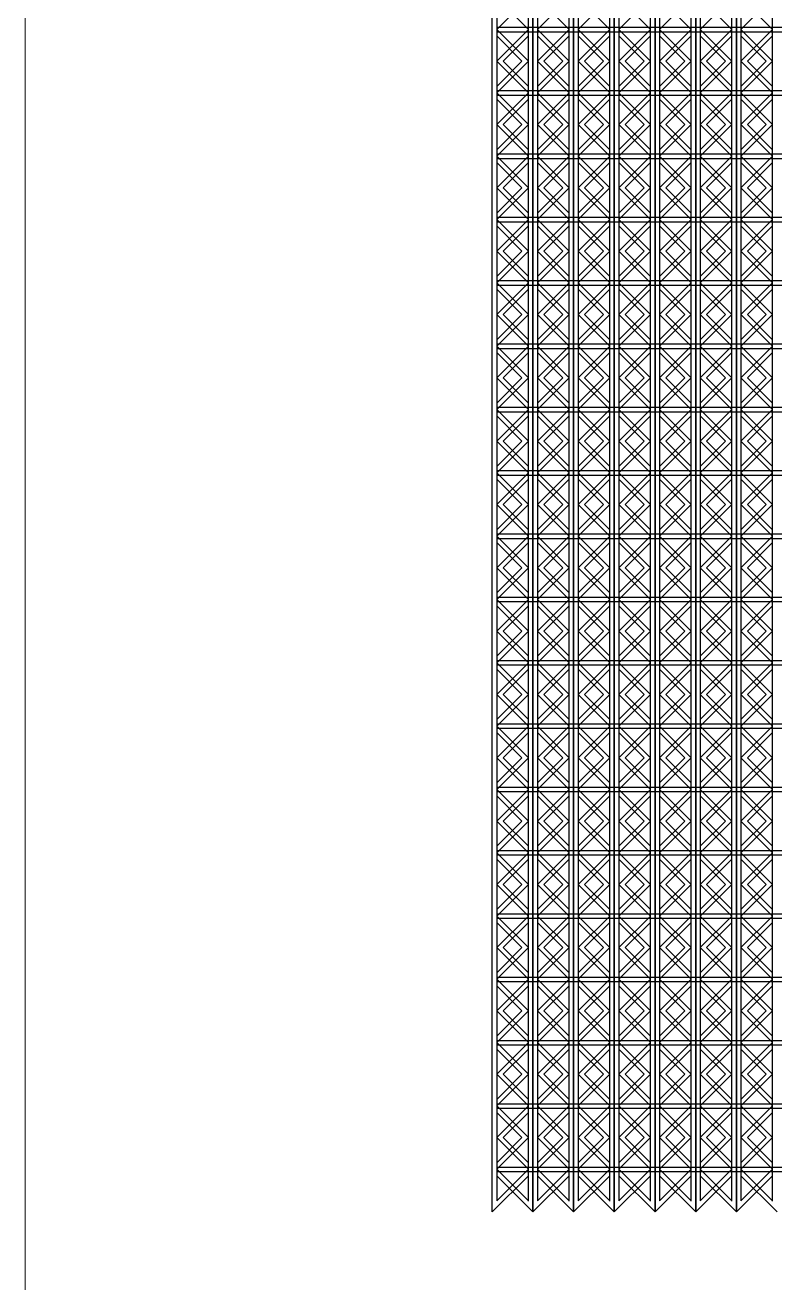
# Model space of a CAD drawing. Header units: millimetres. Extents: x 4404 to 35754, y 4815 to 12820.
# Drawn here: x 4404 to 4818, y 6615 to 7310 of the extents above; entities that cross this region are included whole.
import ezdxf

# ---------------------------------------------------------------- set-up
doc = ezdxf.new("R2010")
doc.units = ezdxf.units.MM
doc.layers.add('3d', color=220, linetype='Continuous')
doc.layers.add('naming', color=102, linetype='Continuous', lineweight=20)

msp = doc.modelspace()

# ---------------------------------------------------------------- linework, layer by layer
at = {"layer": '3d'}
for p, q in [((4661.8, 6654.49), (4661.8, 7611.56)), ((4664.3, 7605.53), (4664.3, 6660.53)), ((4681.8, 6660.47), (4681.8, 7605.53)), ((4684.3, 7611.56), (4684.3, 6654.49)), ((4684.3, 6654.49), (4684.3, 7611.56)), ((4686.8, 7605.53), (4686.8, 6660.53)), ((4704.3, 6660.47), (4704.3, 7605.53)), ((4706.8, 7611.56), (4706.8, 6654.49)), ((4706.8, 6654.49), (4706.8, 7611.56)), ((4709.3, 7605.53), (4709.3, 6660.53)), ((4726.8, 6660.47), (4726.8, 7605.53)), ((4729.3, 7611.56), (4729.3, 6654.49)), ((4729.3, 6654.49), (4729.3, 7611.56)), ((4731.8, 7605.53), (4731.8, 6660.53)), ((4749.3, 6660.47), (4749.3, 7605.53)), ((4751.8, 7611.56), (4751.8, 6654.49)), ((4751.8, 6654.49), (4751.8, 7611.56)), ((4754.3, 7605.53), (4754.3, 6660.53)), ((4771.8, 6660.47), (4771.8, 7605.53)), ((4774.3, 7611.56), (4774.3, 6654.49)), ((4774.3, 6654.49), (4774.3, 7611.56)), ((4776.8, 7605.53), (4776.8, 6660.53)), ((4794.3, 6660.47), (4794.3, 7605.53)), ((4796.8, 7611.56), (4796.8, 6654.49)), ((4796.8, 6654.49), (4796.8, 7611.56)), ((4799.3, 7605.53), (4799.3, 6660.53)), ((4816.8, 6660.47), (4816.8, 7605.53)), ((4664.3, 7309.27), (5764.3, 7309.27)), ((4664.3, 7306.77), (5764.3, 7306.77)), ((4664.3, 7274.27), (5764.3, 7274.27)), ((4664.3, 7271.77), (5764.3, 7271.77)), ((4664.3, 7239.27), (5764.3, 7239.27)), ((4664.3, 7236.77), (5764.3, 7236.77)), ((4664.3, 7204.27), (5764.3, 7204.27)), ((4664.3, 7201.77), (5764.3, 7201.77)), ((4664.3, 7169.27), (5764.3, 7169.27)), ((4664.3, 7166.77), (5764.3, 7166.77)), ((4664.3, 7134.27), (5764.3, 7134.27)), ((4664.3, 7134.27), (5764.3, 7134.27)), ((4664.3, 7131.77), (5764.3, 7131.77)), ((4664.3, 7099.27), (5764.3, 7099.27)), ((4664.3, 7099.27), (5764.3, 7099.27)), ((4664.3, 7096.77), (5764.3, 7096.77)), ((4664.3, 7064.27), (5764.3, 7064.27)), ((4664.3, 7064.27), (5764.3, 7064.27)), ((4664.3, 7061.77), (5764.3, 7061.77)), ((4664.3, 7061.77), (5764.3, 7061.77)), ((4664.3, 7029.27), (5764.3, 7029.27)), ((4664.3, 7026.77), (5764.3, 7026.77)), ((4664.3, 6994.27), (5764.3, 6994.27)), ((4664.3, 6991.77), (5764.3, 6991.77)), ((4664.3, 6959.27), (5764.3, 6959.27)), ((4664.3, 6956.77), (5764.3, 6956.77)), ((4664.3, 6924.27), (5764.3, 6924.27)), ((4664.3, 6921.77), (5764.3, 6921.77)), ((4664.3, 6889.27), (5764.3, 6889.27)), ((4664.3, 6886.77), (5764.3, 6886.77)), ((4664.3, 6854.27), (5764.3, 6854.27)), ((4664.3, 6851.77), (5764.3, 6851.77)), ((4664.3, 6819.27), (5764.3, 6819.27)), ((4664.3, 6816.77), (5764.3, 6816.77)), ((4664.3, 6784.27), (5764.3, 6784.27)), ((4664.3, 6781.77), (5764.3, 6781.77)), ((4664.3, 6749.27), (5764.3, 6749.27)), ((4664.3, 6749.27), (5764.3, 6749.27)), ((4664.3, 6746.77), (5764.3, 6746.77)), ((4664.3, 6714.27), (5764.3, 6714.27)), ((4664.3, 6714.27), (5764.3, 6714.27)), ((4664.3, 6711.77), (5764.3, 6711.77)), ((4664.3, 6679.27), (5764.3, 6679.27)), ((4664.3, 6676.77), (5764.3, 6676.77))]:
    msp.add_line(p, q, dxfattribs=at)
for points in [[(4664.3, 7325.53), (4681.8, 7308.03), (4664.3, 7290.53), (4681.8, 7273.03), (4664.3, 7255.53), (4681.8, 7238.03), (4664.3, 7220.53), (4681.8, 7203.03), (4664.3, 7185.53), (4681.8, 7168.03), (4664.3, 7150.53), (4681.8, 7133.03), (4664.3, 7115.53), (4681.8, 7098.03), (4664.3, 7080.53), (4681.8, 7063.03), (4664.3, 7045.53), (4681.8, 7028.03), (4664.3, 7010.53), (4681.8, 6993.03), (4664.3, 6975.53), (4681.8, 6958.03), (4664.3, 6940.53), (4681.8, 6923.03), (4664.3, 6905.53), (4681.8, 6888.03), (4664.3, 6870.53), (4681.8, 6853.03), (4664.3, 6835.53), (4681.8, 6818.03), (4664.3, 6800.53), (4681.8, 6783.03), (4664.3, 6765.53), (4681.8, 6748.03), (4664.3, 6730.53), (4681.8, 6713.03), (4664.3, 6695.53), (4681.8, 6678.03), (4664.3, 6660.53)], [(4681.8, 7325.53), (4664.3, 7308.03), (4681.8, 7290.53), (4664.3, 7273.03), (4681.8, 7255.53), (4664.3, 7238.03), (4681.8, 7220.53), (4664.3, 7203.03), (4681.8, 7185.53), (4664.3, 7168.03), (4681.8, 7150.53), (4664.3, 7133.03), (4681.8, 7115.53), (4664.3, 7098.03), (4681.8, 7080.53), (4664.3, 7063.03), (4681.8, 7045.53), (4664.3, 7028.03), (4681.8, 7010.53), (4664.3, 6993.03), (4681.8, 6975.53), (4664.3, 6958.03), (4681.8, 6940.53), (4664.3, 6923.03), (4681.8, 6905.53), (4664.3, 6888.03), (4681.8, 6870.53), (4664.3, 6853.03), (4681.8, 6835.53), (4664.3, 6818.03), (4681.8, 6800.53), (4664.3, 6783.03), (4681.8, 6765.53), (4664.3, 6748.03), (4681.8, 6730.53), (4664.3, 6713.03), (4681.8, 6695.53), (4664.3, 6678.03), (4681.8, 6660.53)], [(4686.8, 7325.53), (4704.3, 7308.03), (4686.8, 7290.53), (4704.3, 7273.03), (4686.8, 7255.53), (4704.3, 7238.03), (4686.8, 7220.53), (4704.3, 7203.03), (4686.8, 7185.53), (4704.3, 7168.03), (4686.8, 7150.53), (4704.3, 7133.03), (4686.8, 7115.53), (4704.3, 7098.03), (4686.8, 7080.53), (4704.3, 7063.03), (4686.8, 7045.53), (4704.3, 7028.03), (4686.8, 7010.53), (4704.3, 6993.03), (4686.8, 6975.53), (4704.3, 6958.03), (4686.8, 6940.53), (4704.3, 6923.03), (4686.8, 6905.53), (4704.3, 6888.03), (4686.8, 6870.53), (4704.3, 6853.03), (4686.8, 6835.53), (4704.3, 6818.03), (4686.8, 6800.53), (4704.3, 6783.03), (4686.8, 6765.53), (4704.3, 6748.03), (4686.8, 6730.53), (4704.3, 6713.03), (4686.8, 6695.53), (4704.3, 6678.03), (4686.8, 6660.53)], [(4704.3, 7325.53), (4686.8, 7308.03), (4704.3, 7290.53), (4686.8, 7273.03), (4704.3, 7255.53), (4686.8, 7238.03), (4704.3, 7220.53), (4686.8, 7203.03), (4704.3, 7185.53), (4686.8, 7168.03), (4704.3, 7150.53), (4686.8, 7133.03), (4704.3, 7115.53), (4686.8, 7098.03), (4704.3, 7080.53), (4686.8, 7063.03), (4704.3, 7045.53), (4686.8, 7028.03), (4704.3, 7010.53), (4686.8, 6993.03), (4704.3, 6975.53), (4686.8, 6958.03), (4704.3, 6940.53), (4686.8, 6923.03), (4704.3, 6905.53), (4686.8, 6888.03), (4704.3, 6870.53), (4686.8, 6853.03), (4704.3, 6835.53), (4686.8, 6818.03), (4704.3, 6800.53), (4686.8, 6783.03), (4704.3, 6765.53), (4686.8, 6748.03), (4704.3, 6730.53), (4686.8, 6713.03), (4704.3, 6695.53), (4686.8, 6678.03), (4704.3, 6660.53)], [(4709.3, 7325.53), (4726.8, 7308.03), (4709.3, 7290.53), (4726.8, 7273.03), (4709.3, 7255.53), (4726.8, 7238.03), (4709.3, 7220.53), (4726.8, 7203.03), (4709.3, 7185.53), (4726.8, 7168.03), (4709.3, 7150.53), (4726.8, 7133.03), (4709.3, 7115.53), (4726.8, 7098.03), (4709.3, 7080.53), (4726.8, 7063.03), (4709.3, 7045.53), (4726.8, 7028.03), (4709.3, 7010.53), (4726.8, 6993.03), (4709.3, 6975.53), (4726.8, 6958.03), (4709.3, 6940.53), (4726.8, 6923.03), (4709.3, 6905.53), (4726.8, 6888.03), (4709.3, 6870.53), (4726.8, 6853.03), (4709.3, 6835.53), (4726.8, 6818.03), (4709.3, 6800.53), (4726.8, 6783.03), (4709.3, 6765.53), (4726.8, 6748.03), (4709.3, 6730.53), (4726.8, 6713.03), (4709.3, 6695.53), (4726.8, 6678.03), (4709.3, 6660.53)], [(4726.8, 7325.53), (4709.3, 7308.03), (4726.8, 7290.53), (4709.3, 7273.03), (4726.8, 7255.53), (4709.3, 7238.03), (4726.8, 7220.53), (4709.3, 7203.03), (4726.8, 7185.53), (4709.3, 7168.03), (4726.8, 7150.53), (4709.3, 7133.03), (4726.8, 7115.53), (4709.3, 7098.03), (4726.8, 7080.53), (4709.3, 7063.03), (4726.8, 7045.53), (4709.3, 7028.03), (4726.8, 7010.53), (4709.3, 6993.03), (4726.8, 6975.53), (4709.3, 6958.03), (4726.8, 6940.53), (4709.3, 6923.03), (4726.8, 6905.53), (4709.3, 6888.03), (4726.8, 6870.53), (4709.3, 6853.03), (4726.8, 6835.53), (4709.3, 6818.03), (4726.8, 6800.53), (4709.3, 6783.03), (4726.8, 6765.53), (4709.3, 6748.03), (4726.8, 6730.53), (4709.3, 6713.03), (4726.8, 6695.53), (4709.3, 6678.03), (4726.8, 6660.53)], [(4731.8, 7325.53), (4749.3, 7308.03), (4731.8, 7290.53), (4749.3, 7273.03), (4731.8, 7255.53), (4749.3, 7238.03), (4731.8, 7220.53), (4749.3, 7203.03), (4731.8, 7185.53), (4749.3, 7168.03), (4731.8, 7150.53), (4749.3, 7133.03), (4731.8, 7115.53), (4749.3, 7098.03), (4731.8, 7080.53), (4749.3, 7063.03), (4731.8, 7045.53), (4749.3, 7028.03), (4731.8, 7010.53), (4749.3, 6993.03), (4731.8, 6975.53), (4749.3, 6958.03), (4731.8, 6940.53), (4749.3, 6923.03), (4731.8, 6905.53), (4749.3, 6888.03), (4731.8, 6870.53), (4749.3, 6853.03), (4731.8, 6835.53), (4749.3, 6818.03), (4731.8, 6800.53), (4749.3, 6783.03), (4731.8, 6765.53), (4749.3, 6748.03), (4731.8, 6730.53), (4749.3, 6713.03), (4731.8, 6695.53), (4749.3, 6678.03), (4731.8, 6660.53)], [(4749.3, 7325.53), (4731.8, 7308.03), (4749.3, 7290.53), (4731.8, 7273.03), (4749.3, 7255.53), (4731.8, 7238.03), (4749.3, 7220.53), (4731.8, 7203.03), (4749.3, 7185.53), (4731.8, 7168.03), (4749.3, 7150.53), (4731.8, 7133.03), (4749.3, 7115.53), (4731.8, 7098.03), (4749.3, 7080.53), (4731.8, 7063.03), (4749.3, 7045.53), (4731.8, 7028.03), (4749.3, 7010.53), (4731.8, 6993.03), (4749.3, 6975.53), (4731.8, 6958.03), (4749.3, 6940.53), (4731.8, 6923.03), (4749.3, 6905.53), (4731.8, 6888.03), (4749.3, 6870.53), (4731.8, 6853.03), (4749.3, 6835.53), (4731.8, 6818.03), (4749.3, 6800.53), (4731.8, 6783.03), (4749.3, 6765.53), (4731.8, 6748.03), (4749.3, 6730.53), (4731.8, 6713.03), (4749.3, 6695.53), (4731.8, 6678.03), (4749.3, 6660.53)], [(4754.3, 7325.53), (4771.8, 7308.03), (4754.3, 7290.53), (4771.8, 7273.03), (4754.3, 7255.53), (4771.8, 7238.03), (4754.3, 7220.53), (4771.8, 7203.03), (4754.3, 7185.53), (4771.8, 7168.03), (4754.3, 7150.53), (4771.8, 7133.03), (4754.3, 7115.53), (4771.8, 7098.03), (4754.3, 7080.53), (4771.8, 7063.03), (4754.3, 7045.53), (4771.8, 7028.03), (4754.3, 7010.53), (4771.8, 6993.03), (4754.3, 6975.53), (4771.8, 6958.03), (4754.3, 6940.53), (4771.8, 6923.03), (4754.3, 6905.53), (4771.8, 6888.03), (4754.3, 6870.53), (4771.8, 6853.03), (4754.3, 6835.53), (4771.8, 6818.03), (4754.3, 6800.53), (4771.8, 6783.03), (4754.3, 6765.53), (4771.8, 6748.03), (4754.3, 6730.53), (4771.8, 6713.03), (4754.3, 6695.53), (4771.8, 6678.03), (4754.3, 6660.53)], [(4771.8, 7325.53), (4754.3, 7308.03), (4771.8, 7290.53), (4754.3, 7273.03), (4771.8, 7255.53), (4754.3, 7238.03), (4771.8, 7220.53), (4754.3, 7203.03), (4771.8, 7185.53), (4754.3, 7168.03), (4771.8, 7150.53), (4754.3, 7133.03), (4771.8, 7115.53), (4754.3, 7098.03), (4771.8, 7080.53), (4754.3, 7063.03), (4771.8, 7045.53), (4754.3, 7028.03), (4771.8, 7010.53), (4754.3, 6993.03), (4771.8, 6975.53), (4754.3, 6958.03), (4771.8, 6940.53), (4754.3, 6923.03), (4771.8, 6905.53), (4754.3, 6888.03), (4771.8, 6870.53), (4754.3, 6853.03), (4771.8, 6835.53), (4754.3, 6818.03), (4771.8, 6800.53), (4754.3, 6783.03), (4771.8, 6765.53), (4754.3, 6748.03), (4771.8, 6730.53), (4754.3, 6713.03), (4771.8, 6695.53), (4754.3, 6678.03), (4771.8, 6660.53)], [(4776.8, 7325.53), (4794.3, 7308.03), (4776.8, 7290.53), (4794.3, 7273.03), (4776.8, 7255.53), (4794.3, 7238.03), (4776.8, 7220.53), (4794.3, 7203.03), (4776.8, 7185.53), (4794.3, 7168.03), (4776.8, 7150.53), (4794.3, 7133.03), (4776.8, 7115.53), (4794.3, 7098.03), (4776.8, 7080.53), (4794.3, 7063.03), (4776.8, 7045.53), (4794.3, 7028.03), (4776.8, 7010.53), (4794.3, 6993.03), (4776.8, 6975.53), (4794.3, 6958.03), (4776.8, 6940.53), (4794.3, 6923.03), (4776.8, 6905.53), (4794.3, 6888.03), (4776.8, 6870.53), (4794.3, 6853.03), (4776.8, 6835.53), (4794.3, 6818.03), (4776.8, 6800.53), (4794.3, 6783.03), (4776.8, 6765.53), (4794.3, 6748.03), (4776.8, 6730.53), (4794.3, 6713.03), (4776.8, 6695.53), (4794.3, 6678.03), (4776.8, 6660.53)], [(4794.3, 7325.53), (4776.8, 7308.03), (4794.3, 7290.53), (4776.8, 7273.03), (4794.3, 7255.53), (4776.8, 7238.03), (4794.3, 7220.53), (4776.8, 7203.03), (4794.3, 7185.53), (4776.8, 7168.03), (4794.3, 7150.53), (4776.8, 7133.03), (4794.3, 7115.53), (4776.8, 7098.03), (4794.3, 7080.53), (4776.8, 7063.03), (4794.3, 7045.53), (4776.8, 7028.03), (4794.3, 7010.53), (4776.8, 6993.03), (4794.3, 6975.53), (4776.8, 6958.03), (4794.3, 6940.53), (4776.8, 6923.03), (4794.3, 6905.53), (4776.8, 6888.03), (4794.3, 6870.53), (4776.8, 6853.03), (4794.3, 6835.53), (4776.8, 6818.03), (4794.3, 6800.53), (4776.8, 6783.03), (4794.3, 6765.53), (4776.8, 6748.03), (4794.3, 6730.53), (4776.8, 6713.03), (4794.3, 6695.53), (4776.8, 6678.03), (4794.3, 6660.53)], [(4799.3, 7325.53), (4816.8, 7308.03), (4799.3, 7290.53), (4816.8, 7273.03), (4799.3, 7255.53), (4816.8, 7238.03), (4799.3, 7220.53), (4816.8, 7203.03), (4799.3, 7185.53), (4816.8, 7168.03), (4799.3, 7150.53), (4816.8, 7133.03), (4799.3, 7115.53), (4816.8, 7098.03), (4799.3, 7080.53), (4816.8, 7063.03), (4799.3, 7045.53), (4816.8, 7028.03), (4799.3, 7010.53), (4816.8, 6993.03), (4799.3, 6975.53), (4816.8, 6958.03), (4799.3, 6940.53), (4816.8, 6923.03), (4799.3, 6905.53), (4816.8, 6888.03), (4799.3, 6870.53), (4816.8, 6853.03), (4799.3, 6835.53), (4816.8, 6818.03), (4799.3, 6800.53), (4816.8, 6783.03), (4799.3, 6765.53), (4816.8, 6748.03), (4799.3, 6730.53), (4816.8, 6713.03), (4799.3, 6695.53), (4816.8, 6678.03), (4799.3, 6660.53)], [(4816.8, 7325.53), (4799.3, 7308.03), (4816.8, 7290.53), (4799.3, 7273.03), (4816.8, 7255.53), (4799.3, 7238.03), (4816.8, 7220.53), (4799.3, 7203.03), (4816.8, 7185.53), (4799.3, 7168.03), (4816.8, 7150.53), (4799.3, 7133.03), (4816.8, 7115.53), (4799.3, 7098.03), (4816.8, 7080.53), (4799.3, 7063.03), (4816.8, 7045.53), (4799.3, 7028.03), (4816.8, 7010.53), (4799.3, 6993.03), (4816.8, 6975.53), (4799.3, 6958.03), (4816.8, 6940.53), (4799.3, 6923.03), (4816.8, 6905.53), (4799.3, 6888.03), (4816.8, 6870.53), (4799.3, 6853.03), (4816.8, 6835.53), (4799.3, 6818.03), (4816.8, 6800.53), (4799.3, 6783.03), (4816.8, 6765.53), (4799.3, 6748.03), (4816.8, 6730.53), (4799.3, 6713.03), (4816.8, 6695.53), (4799.3, 6678.03), (4816.8, 6660.53)], [(4664.3, 7304.49), (4678.26, 7290.53), (4664.3, 7276.56)], [(4681.8, 7304.49), (4667.84, 7290.53), (4681.8, 7276.56)], [(4686.8, 7304.49), (4700.76, 7290.53), (4686.8, 7276.56)], [(4704.3, 7304.49), (4690.34, 7290.53), (4704.3, 7276.56)], [(4709.3, 7304.49), (4723.26, 7290.53), (4709.3, 7276.56)], [(4726.8, 7304.49), (4712.84, 7290.53), (4726.8, 7276.56)], [(4731.8, 7304.49), (4745.76, 7290.53), (4731.8, 7276.56)], [(4749.3, 7304.49), (4735.34, 7290.53), (4749.3, 7276.56)], [(4754.3, 7304.49), (4768.26, 7290.53), (4754.3, 7276.56)], [(4771.8, 7304.49), (4757.84, 7290.53), (4771.8, 7276.56)], [(4776.8, 7304.49), (4790.76, 7290.53), (4776.8, 7276.56)], [(4794.3, 7304.49), (4780.34, 7290.53), (4794.3, 7276.56)], [(4799.3, 7304.49), (4813.26, 7290.53), (4799.3, 7276.56)], [(4816.8, 7304.49), (4802.84, 7290.53), (4816.8, 7276.56)], [(4664.3, 7269.49), (4678.26, 7255.53), (4664.3, 7241.56)], [(4681.8, 7269.49), (4667.84, 7255.53), (4681.8, 7241.56)], [(4686.8, 7269.49), (4700.76, 7255.53), (4686.8, 7241.56)], [(4704.3, 7269.49), (4690.34, 7255.53), (4704.3, 7241.56)], [(4709.3, 7269.49), (4723.26, 7255.53), (4709.3, 7241.56)], [(4726.8, 7269.49), (4712.84, 7255.53), (4726.8, 7241.56)], [(4731.8, 7269.49), (4745.76, 7255.53), (4731.8, 7241.56)], [(4749.3, 7269.49), (4735.34, 7255.53), (4749.3, 7241.56)], [(4754.3, 7269.49), (4768.26, 7255.53), (4754.3, 7241.56)], [(4771.8, 7269.49), (4757.84, 7255.53), (4771.8, 7241.56)], [(4776.8, 7269.49), (4790.76, 7255.53), (4776.8, 7241.56)], [(4794.3, 7269.49), (4780.34, 7255.53), (4794.3, 7241.56)], [(4799.3, 7269.49), (4813.26, 7255.53), (4799.3, 7241.56)], [(4816.8, 7269.49), (4802.84, 7255.53), (4816.8, 7241.56)], [(4664.3, 7234.49), (4678.26, 7220.53), (4664.3, 7206.56)], [(4681.8, 7234.49), (4667.84, 7220.53), (4681.8, 7206.56)], [(4686.8, 7234.49), (4700.76, 7220.53), (4686.8, 7206.56)], [(4704.3, 7234.49), (4690.34, 7220.53), (4704.3, 7206.56)], [(4709.3, 7234.49), (4723.26, 7220.53), (4709.3, 7206.56)], [(4726.8, 7234.49), (4712.84, 7220.53), (4726.8, 7206.56)], [(4731.8, 7234.49), (4745.76, 7220.53), (4731.8, 7206.56)], [(4749.3, 7234.49), (4735.34, 7220.53), (4749.3, 7206.56)], [(4754.3, 7234.49), (4768.26, 7220.53), (4754.3, 7206.56)], [(4771.8, 7234.49), (4757.84, 7220.53), (4771.8, 7206.56)], [(4776.8, 7234.49), (4790.76, 7220.53), (4776.8, 7206.56)], [(4794.3, 7234.49), (4780.34, 7220.53), (4794.3, 7206.56)], [(4799.3, 7234.49), (4813.26, 7220.53), (4799.3, 7206.56)], [(4816.8, 7234.49), (4802.84, 7220.53), (4816.8, 7206.56)], [(4664.3, 7199.49), (4678.26, 7185.53), (4664.3, 7171.56)], [(4681.8, 7199.49), (4667.84, 7185.53), (4681.8, 7171.56)], [(4686.8, 7199.49), (4700.76, 7185.53), (4686.8, 7171.56)], [(4704.3, 7199.49), (4690.34, 7185.53), (4704.3, 7171.56)], [(4709.3, 7199.49), (4723.26, 7185.53), (4709.3, 7171.56)], [(4726.8, 7199.49), (4712.84, 7185.53), (4726.8, 7171.56)], [(4731.8, 7199.49), (4745.76, 7185.53), (4731.8, 7171.56)], [(4749.3, 7199.49), (4735.34, 7185.53), (4749.3, 7171.56)], [(4754.3, 7199.49), (4768.26, 7185.53), (4754.3, 7171.56)], [(4771.8, 7199.49), (4757.84, 7185.53), (4771.8, 7171.56)], [(4776.8, 7199.49), (4790.76, 7185.53), (4776.8, 7171.56)], [(4794.3, 7199.49), (4780.34, 7185.53), (4794.3, 7171.56)], [(4799.3, 7199.49), (4813.26, 7185.53), (4799.3, 7171.56)], [(4816.8, 7199.49), (4802.84, 7185.53), (4816.8, 7171.56)], [(4664.3, 7164.49), (4678.26, 7150.53), (4664.3, 7136.56)], [(4681.8, 7164.49), (4667.84, 7150.53), (4681.8, 7136.56)], [(4686.8, 7164.49), (4700.76, 7150.53), (4686.8, 7136.56)], [(4704.3, 7164.49), (4690.34, 7150.53), (4704.3, 7136.56)], [(4709.3, 7164.49), (4723.26, 7150.53), (4709.3, 7136.56)], [(4726.8, 7164.49), (4712.84, 7150.53), (4726.8, 7136.56)], [(4731.8, 7164.49), (4745.76, 7150.53), (4731.8, 7136.56)], [(4749.3, 7164.49), (4735.34, 7150.53), (4749.3, 7136.56)], [(4754.3, 7164.49), (4768.26, 7150.53), (4754.3, 7136.56)], [(4771.8, 7164.49), (4757.84, 7150.53), (4771.8, 7136.56)], [(4776.8, 7164.49), (4790.76, 7150.53), (4776.8, 7136.56)], [(4794.3, 7164.49), (4780.34, 7150.53), (4794.3, 7136.56)], [(4799.3, 7164.49), (4813.26, 7150.53), (4799.3, 7136.56)], [(4816.8, 7164.49), (4802.84, 7150.53), (4816.8, 7136.56)], [(4664.3, 7129.49), (4678.26, 7115.53), (4664.3, 7101.56)], [(4681.8, 7129.49), (4667.84, 7115.53), (4681.8, 7101.56)], [(4686.8, 7129.49), (4700.76, 7115.53), (4686.8, 7101.56)], [(4704.3, 7129.49), (4690.34, 7115.53), (4704.3, 7101.56)], [(4709.3, 7129.49), (4723.26, 7115.53), (4709.3, 7101.56)], [(4726.8, 7129.49), (4712.84, 7115.53), (4726.8, 7101.56)], [(4731.8, 7129.49), (4745.76, 7115.53), (4731.8, 7101.56)], [(4749.3, 7129.49), (4735.34, 7115.53), (4749.3, 7101.56)], [(4754.3, 7129.49), (4768.26, 7115.53), (4754.3, 7101.56)], [(4771.8, 7129.49), (4757.84, 7115.53), (4771.8, 7101.56)], [(4776.8, 7129.49), (4790.76, 7115.53), (4776.8, 7101.56)], [(4794.3, 7129.49), (4780.34, 7115.53), (4794.3, 7101.56)], [(4799.3, 7129.49), (4813.26, 7115.53), (4799.3, 7101.56)], [(4816.8, 7129.49), (4802.84, 7115.53), (4816.8, 7101.56)], [(4664.3, 7094.49), (4678.26, 7080.53), (4664.3, 7066.56)], [(4681.8, 7094.49), (4667.84, 7080.53), (4681.8, 7066.56)], [(4686.8, 7094.49), (4700.76, 7080.53), (4686.8, 7066.56)], [(4704.3, 7094.49), (4690.34, 7080.53), (4704.3, 7066.56)], [(4709.3, 7094.49), (4723.26, 7080.53), (4709.3, 7066.56)], [(4726.8, 7094.49), (4712.84, 7080.53), (4726.8, 7066.56)], [(4731.8, 7094.49), (4745.76, 7080.53), (4731.8, 7066.56)], [(4749.3, 7094.49), (4735.34, 7080.53), (4749.3, 7066.56)], [(4754.3, 7094.49), (4768.26, 7080.53), (4754.3, 7066.56)], [(4771.8, 7094.49), (4757.84, 7080.53), (4771.8, 7066.56)], [(4776.8, 7094.49), (4790.76, 7080.53), (4776.8, 7066.56)], [(4794.3, 7094.49), (4780.34, 7080.53), (4794.3, 7066.56)], [(4799.3, 7094.49), (4813.26, 7080.53), (4799.3, 7066.56)], [(4816.8, 7094.49), (4802.84, 7080.53), (4816.8, 7066.56)], [(4664.3, 7059.49), (4678.26, 7045.53), (4664.3, 7031.56)], [(4681.8, 7059.49), (4667.84, 7045.53), (4681.8, 7031.56)], [(4686.8, 7059.49), (4700.76, 7045.53), (4686.8, 7031.56)], [(4704.3, 7059.49), (4690.34, 7045.53), (4704.3, 7031.56)], [(4709.3, 7059.49), (4723.26, 7045.53), (4709.3, 7031.56)], [(4726.8, 7059.49), (4712.84, 7045.53), (4726.8, 7031.56)], [(4731.8, 7059.49), (4745.76, 7045.53), (4731.8, 7031.56)], [(4749.3, 7059.49), (4735.34, 7045.53), (4749.3, 7031.56)], [(4754.3, 7059.49), (4768.26, 7045.53), (4754.3, 7031.56)], [(4771.8, 7059.49), (4757.84, 7045.53), (4771.8, 7031.56)], [(4776.8, 7059.49), (4790.76, 7045.53), (4776.8, 7031.56)], [(4794.3, 7059.49), (4780.34, 7045.53), (4794.3, 7031.56)], [(4799.3, 7059.49), (4813.26, 7045.53), (4799.3, 7031.56)], [(4816.8, 7059.49), (4802.84, 7045.53), (4816.8, 7031.56)], [(4664.3, 7024.49), (4678.26, 7010.53), (4664.3, 6996.56)], [(4681.8, 7024.49), (4667.84, 7010.53), (4681.8, 6996.56)], [(4686.8, 7024.49), (4700.76, 7010.53), (4686.8, 6996.56)], [(4704.3, 7024.49), (4690.34, 7010.53), (4704.3, 6996.56)], [(4709.3, 7024.49), (4723.26, 7010.53), (4709.3, 6996.56)], [(4726.8, 7024.49), (4712.84, 7010.53), (4726.8, 6996.56)], [(4731.8, 7024.49), (4745.76, 7010.53), (4731.8, 6996.56)], [(4749.3, 7024.49), (4735.34, 7010.53), (4749.3, 6996.56)], [(4754.3, 7024.49), (4768.26, 7010.53), (4754.3, 6996.56)], [(4771.8, 7024.49), (4757.84, 7010.53), (4771.8, 6996.56)], [(4776.8, 7024.49), (4790.76, 7010.53), (4776.8, 6996.56)], [(4794.3, 7024.49), (4780.34, 7010.53), (4794.3, 6996.56)], [(4799.3, 7024.49), (4813.26, 7010.53), (4799.3, 6996.56)], [(4816.8, 7024.49), (4802.84, 7010.53), (4816.8, 6996.56)], [(4664.3, 6989.49), (4678.26, 6975.53), (4664.3, 6961.56)], [(4681.8, 6989.49), (4667.84, 6975.53), (4681.8, 6961.56)], [(4686.8, 6989.49), (4700.76, 6975.53), (4686.8, 6961.56)], [(4704.3, 6989.49), (4690.34, 6975.53), (4704.3, 6961.56)], [(4709.3, 6989.49), (4723.26, 6975.53), (4709.3, 6961.56)], [(4726.8, 6989.49), (4712.84, 6975.53), (4726.8, 6961.56)], [(4731.8, 6989.49), (4745.76, 6975.53), (4731.8, 6961.56)], [(4749.3, 6989.49), (4735.34, 6975.53), (4749.3, 6961.56)], [(4754.3, 6989.49), (4768.26, 6975.53), (4754.3, 6961.56)], [(4771.8, 6989.49), (4757.84, 6975.53), (4771.8, 6961.56)], [(4776.8, 6989.49), (4790.76, 6975.53), (4776.8, 6961.56)], [(4794.3, 6989.49), (4780.34, 6975.53), (4794.3, 6961.56)], [(4799.3, 6989.49), (4813.26, 6975.53), (4799.3, 6961.56)], [(4816.8, 6989.49), (4802.84, 6975.53), (4816.8, 6961.56)], [(4664.3, 6954.49), (4678.26, 6940.53), (4664.3, 6926.56)], [(4681.8, 6954.49), (4667.84, 6940.53), (4681.8, 6926.56)], [(4686.8, 6954.49), (4700.76, 6940.53), (4686.8, 6926.56)], [(4704.3, 6954.49), (4690.34, 6940.53), (4704.3, 6926.56)], [(4709.3, 6954.49), (4723.26, 6940.53), (4709.3, 6926.56)], [(4726.8, 6954.49), (4712.84, 6940.53), (4726.8, 6926.56)], [(4731.8, 6954.49), (4745.76, 6940.53), (4731.8, 6926.56)], [(4749.3, 6954.49), (4735.34, 6940.53), (4749.3, 6926.56)], [(4754.3, 6954.49), (4768.26, 6940.53), (4754.3, 6926.56)], [(4771.8, 6954.49), (4757.84, 6940.53), (4771.8, 6926.56)], [(4776.8, 6954.49), (4790.76, 6940.53), (4776.8, 6926.56)], [(4794.3, 6954.49), (4780.34, 6940.53), (4794.3, 6926.56)], [(4799.3, 6954.49), (4813.26, 6940.53), (4799.3, 6926.56)], [(4816.8, 6954.49), (4802.84, 6940.53), (4816.8, 6926.56)], [(4664.3, 6919.49), (4678.26, 6905.53), (4664.3, 6891.56)], [(4681.8, 6919.49), (4667.84, 6905.53), (4681.8, 6891.56)], [(4686.8, 6919.49), (4700.76, 6905.53), (4686.8, 6891.56)], [(4704.3, 6919.49), (4690.34, 6905.53), (4704.3, 6891.56)], [(4709.3, 6919.49), (4723.26, 6905.53), (4709.3, 6891.56)], [(4726.8, 6919.49), (4712.84, 6905.53), (4726.8, 6891.56)], [(4731.8, 6919.49), (4745.76, 6905.53), (4731.8, 6891.56)], [(4749.3, 6919.49), (4735.34, 6905.53), (4749.3, 6891.56)], [(4754.3, 6919.49), (4768.26, 6905.53), (4754.3, 6891.56)], [(4771.8, 6919.49), (4757.84, 6905.53), (4771.8, 6891.56)], [(4776.8, 6919.49), (4790.76, 6905.53), (4776.8, 6891.56)], [(4794.3, 6919.49), (4780.34, 6905.53), (4794.3, 6891.56)], [(4799.3, 6919.49), (4813.26, 6905.53), (4799.3, 6891.56)], [(4816.8, 6919.49), (4802.84, 6905.53), (4816.8, 6891.56)], [(4664.3, 6884.49), (4678.26, 6870.53), (4664.3, 6856.56)], [(4681.8, 6884.49), (4667.84, 6870.53), (4681.8, 6856.56)], [(4686.8, 6884.49), (4700.76, 6870.53), (4686.8, 6856.56)], [(4704.3, 6884.49), (4690.34, 6870.53), (4704.3, 6856.56)], [(4709.3, 6884.49), (4723.26, 6870.53), (4709.3, 6856.56)], [(4726.8, 6884.49), (4712.84, 6870.53), (4726.8, 6856.56)], [(4731.8, 6884.49), (4745.76, 6870.53), (4731.8, 6856.56)], [(4749.3, 6884.49), (4735.34, 6870.53), (4749.3, 6856.56)], [(4754.3, 6884.49), (4768.26, 6870.53), (4754.3, 6856.56)], [(4771.8, 6884.49), (4757.84, 6870.53), (4771.8, 6856.56)], [(4776.8, 6884.49), (4790.76, 6870.53), (4776.8, 6856.56)], [(4794.3, 6884.49), (4780.34, 6870.53), (4794.3, 6856.56)], [(4799.3, 6884.49), (4813.26, 6870.53), (4799.3, 6856.56)], [(4816.8, 6884.49), (4802.84, 6870.53), (4816.8, 6856.56)], [(4664.3, 6849.49), (4678.26, 6835.53), (4664.3, 6821.56)], [(4681.8, 6849.49), (4667.84, 6835.53), (4681.8, 6821.56)], [(4686.8, 6849.49), (4700.76, 6835.53), (4686.8, 6821.56)], [(4704.3, 6849.49), (4690.34, 6835.53), (4704.3, 6821.56)], [(4709.3, 6849.49), (4723.26, 6835.53), (4709.3, 6821.56)], [(4726.8, 6849.49), (4712.84, 6835.53), (4726.8, 6821.56)], [(4731.8, 6849.49), (4745.76, 6835.53), (4731.8, 6821.56)], [(4749.3, 6849.49), (4735.34, 6835.53), (4749.3, 6821.56)], [(4754.3, 6849.49), (4768.26, 6835.53), (4754.3, 6821.56)], [(4771.8, 6849.49), (4757.84, 6835.53), (4771.8, 6821.56)], [(4776.8, 6849.49), (4790.76, 6835.53), (4776.8, 6821.56)], [(4794.3, 6849.49), (4780.34, 6835.53), (4794.3, 6821.56)], [(4799.3, 6849.49), (4813.26, 6835.53), (4799.3, 6821.56)], [(4816.8, 6849.49), (4802.84, 6835.53), (4816.8, 6821.56)], [(4664.3, 6814.49), (4678.26, 6800.53), (4664.3, 6786.56)], [(4681.8, 6814.49), (4667.84, 6800.53), (4681.8, 6786.56)], [(4686.8, 6814.49), (4700.76, 6800.53), (4686.8, 6786.56)], [(4704.3, 6814.49), (4690.34, 6800.53), (4704.3, 6786.56)], [(4709.3, 6814.49), (4723.26, 6800.53), (4709.3, 6786.56)], [(4726.8, 6814.49), (4712.84, 6800.53), (4726.8, 6786.56)], [(4731.8, 6814.49), (4745.76, 6800.53), (4731.8, 6786.56)], [(4749.3, 6814.49), (4735.34, 6800.53), (4749.3, 6786.56)], [(4754.3, 6814.49), (4768.26, 6800.53), (4754.3, 6786.56)], [(4771.8, 6814.49), (4757.84, 6800.53), (4771.8, 6786.56)], [(4776.8, 6814.49), (4790.76, 6800.53), (4776.8, 6786.56)], [(4794.3, 6814.49), (4780.34, 6800.53), (4794.3, 6786.56)], [(4799.3, 6814.49), (4813.26, 6800.53), (4799.3, 6786.56)], [(4816.8, 6814.49), (4802.84, 6800.53), (4816.8, 6786.56)], [(4664.3, 6779.49), (4678.26, 6765.53), (4664.3, 6751.56)], [(4681.8, 6779.49), (4667.84, 6765.53), (4681.8, 6751.56)], [(4686.8, 6779.49), (4700.76, 6765.53), (4686.8, 6751.56)], [(4704.3, 6779.49), (4690.34, 6765.53), (4704.3, 6751.56)], [(4709.3, 6779.49), (4723.26, 6765.53), (4709.3, 6751.56)], [(4726.8, 6779.49), (4712.84, 6765.53), (4726.8, 6751.56)], [(4731.8, 6779.49), (4745.76, 6765.53), (4731.8, 6751.56)], [(4749.3, 6779.49), (4735.34, 6765.53), (4749.3, 6751.56)], [(4754.3, 6779.49), (4768.26, 6765.53), (4754.3, 6751.56)], [(4771.8, 6779.49), (4757.84, 6765.53), (4771.8, 6751.56)], [(4776.8, 6779.49), (4790.76, 6765.53), (4776.8, 6751.56)], [(4794.3, 6779.49), (4780.34, 6765.53), (4794.3, 6751.56)], [(4799.3, 6779.49), (4813.26, 6765.53), (4799.3, 6751.56)], [(4816.8, 6779.49), (4802.84, 6765.53), (4816.8, 6751.56)], [(4664.3, 6744.49), (4678.26, 6730.53), (4664.3, 6716.56)], [(4681.8, 6744.49), (4667.84, 6730.53), (4681.8, 6716.56)], [(4686.8, 6744.49), (4700.76, 6730.53), (4686.8, 6716.56)], [(4704.3, 6744.49), (4690.34, 6730.53), (4704.3, 6716.56)], [(4709.3, 6744.49), (4723.26, 6730.53), (4709.3, 6716.56)], [(4726.8, 6744.49), (4712.84, 6730.53), (4726.8, 6716.56)], [(4731.8, 6744.49), (4745.76, 6730.53), (4731.8, 6716.56)], [(4749.3, 6744.49), (4735.34, 6730.53), (4749.3, 6716.56)], [(4754.3, 6744.49), (4768.26, 6730.53), (4754.3, 6716.56)], [(4771.8, 6744.49), (4757.84, 6730.53), (4771.8, 6716.56)], [(4776.8, 6744.49), (4790.76, 6730.53), (4776.8, 6716.56)], [(4794.3, 6744.49), (4780.34, 6730.53), (4794.3, 6716.56)], [(4799.3, 6744.49), (4813.26, 6730.53), (4799.3, 6716.56)], [(4816.8, 6744.49), (4802.84, 6730.53), (4816.8, 6716.56)], [(4664.3, 6709.49), (4678.26, 6695.53), (4664.3, 6681.56)], [(4681.8, 6709.49), (4667.84, 6695.53), (4681.8, 6681.56)], [(4686.8, 6709.49), (4700.76, 6695.53), (4686.8, 6681.56)], [(4704.3, 6709.49), (4690.34, 6695.53), (4704.3, 6681.56)], [(4709.3, 6709.49), (4723.26, 6695.53), (4709.3, 6681.56)], [(4726.8, 6709.49), (4712.84, 6695.53), (4726.8, 6681.56)], [(4731.8, 6709.49), (4745.76, 6695.53), (4731.8, 6681.56)], [(4749.3, 6709.49), (4735.34, 6695.53), (4749.3, 6681.56)], [(4754.3, 6709.49), (4768.26, 6695.53), (4754.3, 6681.56)], [(4771.8, 6709.49), (4757.84, 6695.53), (4771.8, 6681.56)], [(4776.8, 6709.49), (4790.76, 6695.53), (4776.8, 6681.56)], [(4794.3, 6709.49), (4780.34, 6695.53), (4794.3, 6681.56)], [(4799.3, 6709.49), (4813.26, 6695.53), (4799.3, 6681.56)], [(4816.8, 6709.49), (4802.84, 6695.53), (4816.8, 6681.56)], [(4681.8, 6674.49), (4661.8, 6654.49)], [(4664.3, 6674.49), (4684.3, 6654.49)], [(4704.3, 6674.49), (4684.3, 6654.49)], [(4686.8, 6674.49), (4706.8, 6654.49)], [(4726.8, 6674.49), (4706.8, 6654.49)], [(4709.3, 6674.49), (4729.3, 6654.49)], [(4749.3, 6674.49), (4729.3, 6654.49)], [(4731.8, 6674.49), (4751.8, 6654.49)], [(4771.8, 6674.49), (4751.8, 6654.49)], [(4754.3, 6674.49), (4774.3, 6654.49)], [(4794.3, 6674.49), (4774.3, 6654.49)], [(4776.8, 6674.49), (4796.8, 6654.49)], [(4816.8, 6674.49), (4796.8, 6654.49)], [(4799.3, 6674.49), (4819.3, 6654.49)]]:
    msp.add_lwpolyline(points, dxfattribs=at)
at = {"layer": 'naming'}
msp.add_lwpolyline([(4403.6, 8024.5), (6026.1, 8024.5), (6026.1, 4997.4), (4403.6, 4997.4)], close=True, dxfattribs=at)

doc.saveas('drawing.dxf')
